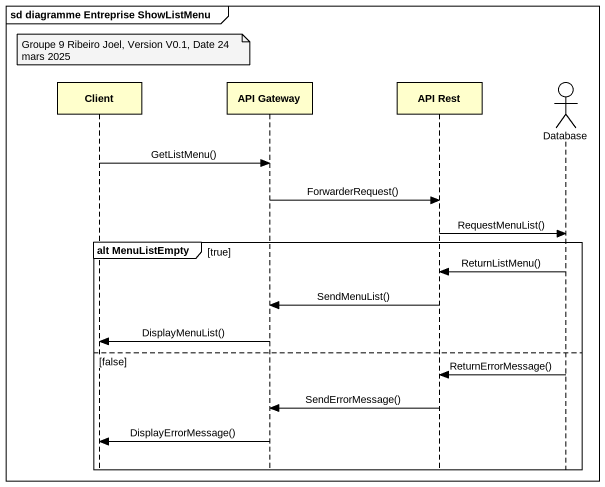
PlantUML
@startuml
mainframe sd diagramme Entreprise ShowListMenu
hide footbox
participant Client
participant "API Gateway" as API_Gateway
participant "API Rest" as API_Rest
actor "Database" as Database_

note over Client : Groupe 9 Ribeiro Joel, Version V0.1, Date 24 mars 2025
Client -> API_Gateway : GetListMenu()
API_Gateway -> API_Rest : ForwarderRequest()
API_Rest -> Database_ : RequestMenuList()
group alt MenuListEmpty [true]
  Database_ -> API_Rest : ReturnListMenu()
  API_Rest -> API_Gateway : SendMenuList()
  API_Gateway -> Client : DisplayMenuList()
else false
  Database_ -> API_Rest : ReturnErrorMessage()
  API_Rest -> API_Gateway : SendErrorMessage()
  API_Gateway -> Client : DisplayErrorMessage()
end
@enduml
